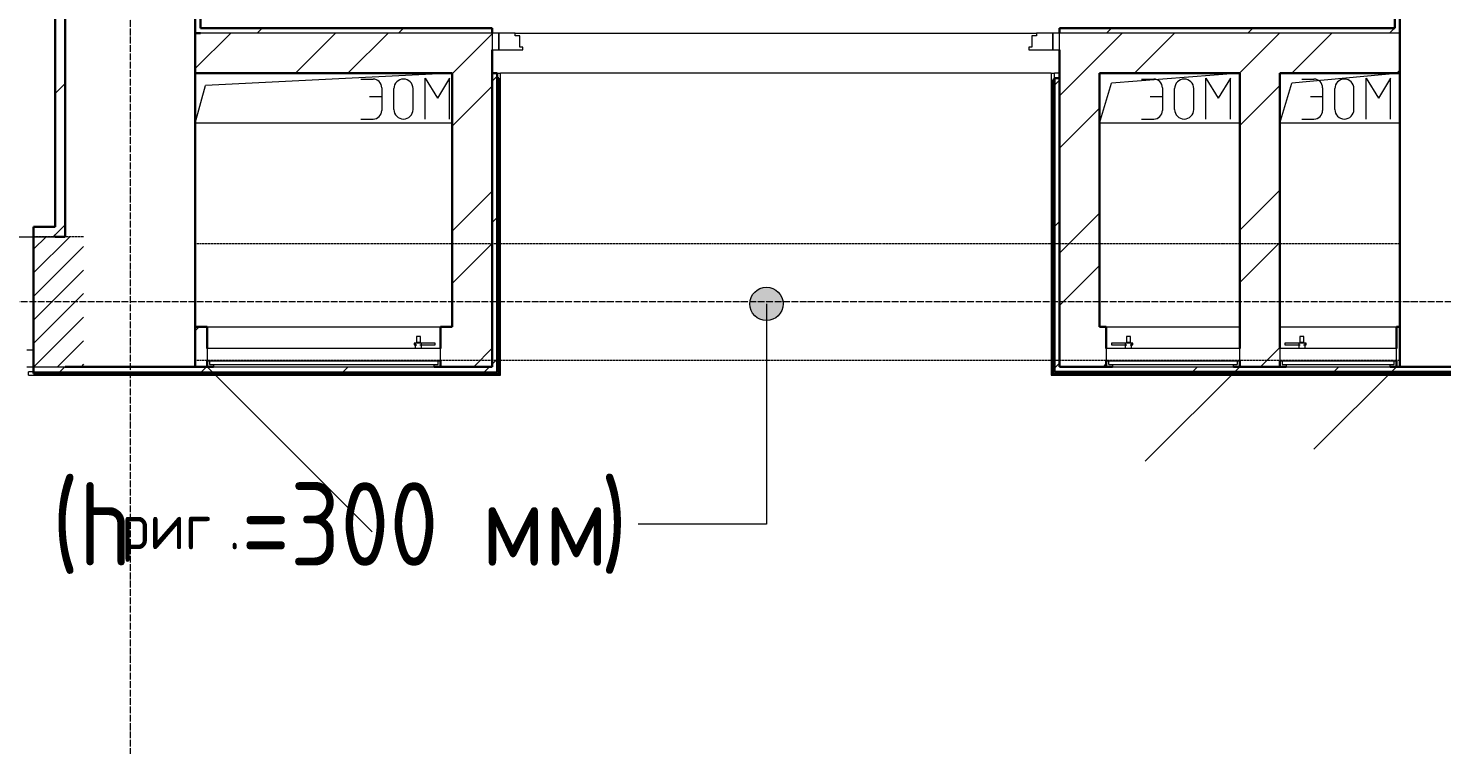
# Model space of a CAD drawing. Header units: millimetres. Extents: x -215207 to 92095, y -30385 to 123050.
# Drawn here: x -187240 to -183004, y -8287 to -6139 of the extents above; entities that cross this region are included whole.
import ezdxf

# ---------------------------------------------------------------- set-up
doc = ezdxf.new("R2010")
doc.units = ezdxf.units.MM
for name, pattern in [('ADSK_Линия сетки', [25, 20, -2.5, 0, -2.5]), ('ADSK_Сверху', [4.5, 3, -1.5]), ('ADSK_Штриховая_ш2 п1_5', [4.5, 3, -1.5])]:
    doc.linetypes.add(name, pattern=pattern)
for name, color, linetype, lineweight in [('Аннотация', 7, 'Continuous', 20), ('Двери', 7, 'Continuous', 9), ('Линии', 7, 'Continuous', 9), ('Оборудование', 7, 'Continuous', 20), ('Ограждение', 7, 'Continuous', 9), ('Оси', 7, 'Continuous', 9), ('Перекрытие', 7, 'Continuous', 20), ('Стены внутренние', 7, 'Continuous', 20), ('Стены наружные', 7, 'Continuous', 20), ('Стены штриховка', 7, 'Continuous', 9)]:
    doc.layers.add(name, color=color, linetype=linetype, lineweight=lineweight)
doc.styles.add('GOST Common_3', font='GOST_Common.ttf', dxfattribs={"width": 0.9, "height": 2.5})
doc.styles.add('GOST Common_5', font='GOST_Common.ttf', dxfattribs={"width": 0.9, "height": 5})

# ---------------------------------------------------------------- blocks, each defined once
blk = doc.blocks.new('1 этаж 21082025')
at = {"layer": 'Аннотация', "lineweight": 9}
h = blk.add_hatch(color=256, dxfattribs=at)
edge = h.paths.add_edge_path()
edge.add_arc((14906.8, -38406.8), 50, 0, 360)
at = {"lineweight": 18}
for p, q in [((13965, -37715), (13225.5, -37751.7)), ((13691, -37732.3), (13727.5, -37732.3)), ((13884, -37729.7), (13920.6, -37789.7)), ((13884, -37852.3), (13884, -37729.7)), ((13957.1, -37729.7), (13920.6, -37789.7)), ((13957.1, -37852.3), (13957.1, -37729.7)), ((16325, -37715), (15941, -37744.9)), ((16031, -37732.3), (16067.5, -37732.3)), ((16224, -37729.7), (16260.6, -37789.7)), ((16224, -37852.3), (16224, -37729.7)), ((16297.1, -37729.7), (16260.6, -37789.7)), ((16297.1, -37852.3), (16297.1, -37729.7)), ((16805, -37715), (16481, -37744.9)), ((16511, -37732.3), (16547.5, -37732.3)), ((16704, -37729.7), (16740.6, -37789.7)), ((16704, -37852.3), (16704, -37729.7)), ((16777.1, -37729.7), (16740.6, -37789.7)), ((16777.1, -37852.3), (16777.1, -37729.7)), ((13195, -37865), (13225.5, -37751.7)), ((13717.1, -37784.5), (13753.6, -37784.5)), ((13753.6, -37758.4), (13753.6, -37826.2)), ((13790.1, -37823.6), (13790.1, -37761)), ((13847.5, -37823.6), (13847.5, -37761)), ((15905, -37865), (15941, -37744.9)), ((16057.1, -37784.5), (16093.6, -37784.5)), ((16093.6, -37758.4), (16093.6, -37826.2)), ((16130.1, -37823.6), (16130.1, -37761)), ((16187.5, -37823.6), (16187.5, -37761)), ((16445, -37865), (16481, -37744.9)), ((16537.1, -37784.5), (16573.6, -37784.5)), ((16573.6, -37758.4), (16573.6, -37826.2)), ((16610.1, -37823.6), (16610.1, -37761)), ((16667.5, -37823.6), (16667.5, -37761)), ((13965, -37865), (13195, -37865)), ((13691, -37852.3), (13727.5, -37852.3)), ((16325, -37865), (15905, -37865)), ((16031, -37852.3), (16067.5, -37852.3)), ((16805, -37865), (16445, -37865)), ((16511, -37852.3), (16547.5, -37852.3))]:
    blk.add_line(p, q, dxfattribs=at)
for centre, radius, start, end in [((13727.5, -37758.4), 26.1, 0, 90), ((13818.8, -37761), 28.7, 0, 180), ((16067.5, -37758.4), 26.1, 0, 90), ((16158.8, -37761), 28.7, 0, 180), ((16547.5, -37758.4), 26.1, 0, 90), ((16638.8, -37761), 28.7, 0, 180), ((13727.5, -37826.2), 26.1, 270, 0), ((13818.8, -37823.6), 28.7, 180, 0), ((16067.5, -37826.2), 26.1, 270, 0), ((16158.8, -37823.6), 28.7, 180, 0), ((16547.5, -37826.2), 26.1, 270, 0), ((16638.8, -37823.6), 28.7, 180, 0)]:
    blk.add_arc(centre, radius, start, end, dxfattribs=at)
at = {"layer": 'Аннотация', "lineweight": 9}
for p, q in [((14906.8, -38406.8), (14906.8, -39066.7)), ((14528.4, -39066.7), (14522.2, -39066.7)), ((14906.8, -39066.7), (14528.4, -39066.7))]:
    blk.add_line(p, q, dxfattribs=at)
blk.add_circle((14906.8, -38406.8), 50, dxfattribs=at)
at = {"layer": 'Двери'}
for p, q in [((14085, -37595), (14085, -37645)), ((14105, -37595), (14085, -37595)), ((14105, -37645), (14105, -37595)), ((14154, -37595), (14105, -37595)), ((14105, -37595), (14105, -37645)), ((14154, -37603), (14154, -37595)), ((14168, -37603), (14154, -37603)), ((14168, -37637), (14168, -37603)), ((15716, -37603), (15702, -37603)), ((15702, -37603), (15702, -37637)), ((15716, -37595), (15716, -37603)), ((15765, -37595), (15716, -37595)), ((15785, -37595), (15765, -37595)), ((15765, -37595), (15765, -37645)), ((15765, -37645), (15765, -37595)), ((15785, -37645), (15785, -37595)), ((14085, -37645), (14105, -37645)), ((14105, -37645), (14177, -37645)), ((14177, -37637), (14168, -37637)), ((14177, -37645), (14177, -37637)), ((15702, -37637), (15693, -37637)), ((15693, -37637), (15693, -37645)), ((15693, -37645), (15765, -37645)), ((15765, -37645), (15785, -37645)), ((12710, -38545), (12690, -38545)), ((12710, -38595), (12710, -38545)), ((12690, -38595), (12710, -38595))]:
    blk.add_line(p, q, dxfattribs=at)
at = {"layer": 'Двери', "linetype": 'Continuous', "lineweight": 18}
for p, q in [((12818.6, -38205), (12710, -38313.6)), ((12747.8, -38205), (12710, -38242.8)), ((12860, -38234.3), (12710, -38384.3)), ((12860, -38305), (12710, -38455)), ((12860, -38375.7), (12710, -38525.7)), ((12860, -38446.4), (12711.4, -38595)), ((12860, -38517.1), (12782.1, -38595)), ((12860, -38587.8), (12852.8, -38595))]:
    blk.add_line(p, q, dxfattribs=at)
at = {"layer": 'Двери', "linetype": 'ADSK_Штриховая_ш2 п1_5'}
for p, q in [((12860, -38205), (12710, -38205)), ((12710, -38205), (12710, -38595)), ((12710, -38595), (12860, -38595))]:
    blk.add_line(p, q, dxfattribs=at)
at = {"layer": 'Линии', "linetype": 'ADSK_Сверху'}
for p, q in [((13195, -38225), (16805, -38225)), ((13195, -38575), (16805, -38575))]:
    blk.add_line(p, q, dxfattribs=at)
at = {"layer": 'Оборудование'}
for p, q in [((13857.4, -38504.7), (13857.4, -38522.1)), ((13869.6, -38504.7), (13857.4, -38504.7)), ((13869.6, -38522.1), (13869.6, -38504.7)), ((15985.4, -38504.7), (15985.4, -38522.1)), ((15997.6, -38504.7), (15985.4, -38504.7)), ((15997.6, -38522.1), (15997.6, -38504.7)), ((16505.4, -38504.7), (16505.4, -38522.1)), ((16517.6, -38504.7), (16505.4, -38504.7)), ((16517.6, -38522.1), (16517.6, -38504.7)), ((13230, -38540), (13230, -38576.4)), ((13930, -38540), (13230, -38540)), ((13858.7, -38524.6), (13850.4, -38524.6)), ((13850.4, -38524.6), (13850.4, -38529.6)), ((13850.4, -38529.6), (13858.7, -38529.6)), ((13853.9, -38524.1), (13853.9, -38540)), ((13873.2, -38524.1), (13853.9, -38524.1)), ((13857.4, -38522.1), (13855.4, -38524.1)), ((13869.6, -38522.1), (13857.4, -38522.1)), ((13914.2, -38524.6), (13868.3, -38524.6)), ((13868.3, -38529.6), (13914.2, -38529.6)), ((13871.6, -38524.1), (13869.6, -38522.1)), ((13873.2, -38540), (13873.2, -38524.1)), ((13914.2, -38529.6), (13914.2, -38524.6)), ((13930, -38576.4), (13930, -38540)), ((15925, -38540), (15925, -38576.4)), ((16325, -38540), (15925, -38540)), ((15940.8, -38524.6), (15940.8, -38529.6)), ((15986.7, -38524.6), (15940.8, -38524.6)), ((15940.8, -38529.6), (15986.7, -38529.6)), ((15981.8, -38524.1), (15981.8, -38540)), ((16001.1, -38524.1), (15981.8, -38524.1)), ((15985.4, -38522.1), (15983.4, -38524.1)), ((15997.6, -38522.1), (15985.4, -38522.1)), ((16004.6, -38524.6), (15996.3, -38524.6)), ((15996.3, -38529.6), (16004.6, -38529.6)), ((15999.6, -38524.1), (15997.6, -38522.1)), ((16001.1, -38540), (16001.1, -38524.1)), ((16004.6, -38529.6), (16004.6, -38524.6)), ((16325, -38576.4), (16325, -38540)), ((16445, -38540), (16445, -38576.4)), ((16795, -38540), (16445, -38540)), ((16460.8, -38524.6), (16460.8, -38529.6)), ((16506.7, -38524.6), (16460.8, -38524.6)), ((16460.8, -38529.6), (16506.7, -38529.6)), ((16501.8, -38524.1), (16501.8, -38540)), ((16521.1, -38524.1), (16501.8, -38524.1)), ((16505.4, -38522.1), (16503.4, -38524.1)), ((16517.6, -38522.1), (16505.4, -38522.1)), ((16524.6, -38524.6), (16516.3, -38524.6)), ((16516.3, -38529.6), (16524.6, -38529.6)), ((16519.6, -38524.1), (16517.6, -38522.1)), ((16521.1, -38540), (16521.1, -38524.1)), ((16524.6, -38529.6), (16524.6, -38524.6)), ((16795, -38576.4), (16795, -38540)), ((13230.9, -38577.3), (13929.1, -38577.3)), ((13237, -38577.3), (13237, -38587)), ((13238, -38588), (13922, -38588)), ((13249, -38589.5), (13249, -38595)), ((13911, -38595), (13911, -38589.5)), ((13923, -38587), (13923, -38577.3)), ((15925.9, -38577.3), (16324.1, -38577.3)), ((15932, -38577.3), (15932, -38587)), ((15933, -38588), (16317, -38588)), ((15944, -38589.5), (15944, -38595)), ((16306, -38595), (16306, -38589.5)), ((16318, -38587), (16318, -38577.3)), ((16445.9, -38577.3), (16794.1, -38577.3)), ((16452, -38577.3), (16452, -38587)), ((16453, -38588), (16787, -38588)), ((16464, -38589.5), (16464, -38595)), ((16767, -38587), (16767, -38588.2)), ((16767, -38588.2), (16767, -38587)), ((16776, -38595), (16776, -38589.5)), ((16788, -38587), (16788, -38577.3)), ((13230, -38595), (13725, -39090)), ((13249, -38595), (13911, -38595)), ((15944, -38595), (16306, -38595)), ((16325, -38595), (16042.2, -38877.8)), ((16464, -38595), (16776, -38595)), ((16795, -38595), (16547.5, -38842.5))]:
    blk.add_line(p, q, dxfattribs=at)
for points, knots in [([(13230, -38576.4), (13230, -38576.5), (13230, -38576.6), (13230.1, -38576.8), (13230.3, -38577), (13230.4, -38577.2), (13230.6, -38577.2), (13230.7, -38577.3), (13230.8, -38577.3), (13230.9, -38577.3)], [-1, -1, -1, -1, -0.833333, -0.666667, -0.5, -0.333333, -0.25, -0.166667, 0, 0, 0, 0]), ([(13237, -38587), (13237, -38587.1), (13237, -38587.3), (13237.1, -38587.5), (13237.2, -38587.7), (13237.4, -38587.8), (13237.5, -38587.9), (13237.6, -38587.9), (13237.7, -38588), (13237.9, -38588), (13238, -38588)], [-1, -1, -1, -1, -0.833333, -0.666667, -0.541667, -0.416667, -0.333333, -0.25, -0.166667, 0, 0, 0, 0]), ([(13247.5, -38588), (13247.6, -38588), (13247.8, -38588), (13248.1, -38588.1), (13248.2, -38588.2), (13248.4, -38588.3), (13248.6, -38588.4), (13248.7, -38588.6), (13248.8, -38588.8), (13248.9, -38588.9), (13249, -38589.2), (13249, -38589.4), (13249, -38589.5)], [-1, -1, -1, -1, -0.833333, -0.75, -0.666667, -0.583333, -0.5, -0.416667, -0.333333, -0.25, -0.166667, 0, 0, 0, 0]), ([(13911, -38589.5), (13911, -38589.4), (13911, -38589.2), (13911.1, -38588.9), (13911.2, -38588.8), (13911.3, -38588.6), (13911.4, -38588.4), (13911.6, -38588.3), (13911.8, -38588.2), (13911.9, -38588.1), (13912.2, -38588), (13912.4, -38588), (13912.5, -38588)], [0, 0, 0, 0, 0.166667, 0.25, 0.333333, 0.416667, 0.5, 0.583333, 0.666667, 0.75, 0.833333, 1, 1, 1, 1]), ([(13922, -38588), (13922.1, -38588), (13922.3, -38588), (13922.4, -38587.9), (13922.5, -38587.9), (13922.6, -38587.8), (13922.8, -38587.7), (13922.9, -38587.5), (13923, -38587.3), (13923, -38587.1), (13923, -38587)], [0, 0, 0, 0, 0.166667, 0.25, 0.333333, 0.416667, 0.541667, 0.666667, 0.833333, 1, 1, 1, 1]), ([(13929.1, -38577.3), (13929.2, -38577.3), (13929.3, -38577.3), (13929.4, -38577.2), (13929.6, -38577.2), (13929.7, -38577), (13929.9, -38576.8), (13930, -38576.6), (13930, -38576.5), (13930, -38576.4)], [0, 0, 0, 0, 0.166667, 0.25, 0.333333, 0.5, 0.666667, 0.833333, 1, 1, 1, 1]), ([(15925, -38576.4), (15925, -38576.5), (15925, -38576.6), (15925.1, -38576.8), (15925.2, -38577), (15925.4, -38577.1), (15925.5, -38577.2), (15925.7, -38577.3), (15925.8, -38577.3), (15925.9, -38577.3)], [0, 0, 0, 0, 0.166667, 0.333333, 0.458333, 0.583333, 0.708333, 0.833333, 1, 1, 1, 1]), ([(15932, -38587), (15932, -38587.1), (15932, -38587.3), (15932.1, -38587.5), (15932.2, -38587.7), (15932.4, -38587.8), (15932.5, -38587.9), (15932.6, -38587.9), (15932.7, -38588), (15932.9, -38588), (15933, -38588)], [0, 0, 0, 0, 0.166667, 0.333333, 0.458333, 0.583333, 0.666667, 0.75, 0.833333, 1, 1, 1, 1]), ([(15942.5, -38588), (15942.6, -38588), (15942.8, -38588), (15943.1, -38588.1), (15943.2, -38588.2), (15943.4, -38588.3), (15943.6, -38588.4), (15943.7, -38588.6), (15943.8, -38588.8), (15943.9, -38588.9), (15944, -38589.2), (15944, -38589.4), (15944, -38589.5)], [0, 0, 0, 0, 0.166667, 0.25, 0.333333, 0.416667, 0.5, 0.583333, 0.666667, 0.75, 0.833333, 1, 1, 1, 1]), ([(16306, -38589.5), (16306, -38589.4), (16306, -38589.2), (16306.1, -38588.9), (16306.2, -38588.8), (16306.3, -38588.6), (16306.4, -38588.4), (16306.6, -38588.3), (16306.8, -38588.2), (16306.9, -38588.1), (16307.2, -38588), (16307.4, -38588), (16307.5, -38588)], [-1, -1, -1, -1, -0.833333, -0.75, -0.666667, -0.583333, -0.5, -0.416667, -0.333333, -0.25, -0.166667, 0, 0, 0, 0]), ([(16317, -38588), (16317.1, -38588), (16317.3, -38588), (16317.4, -38587.9), (16317.5, -38587.9), (16317.6, -38587.8), (16317.8, -38587.7), (16317.9, -38587.5), (16318, -38587.3), (16318, -38587.1), (16318, -38587)], [-1, -1, -1, -1, -0.833333, -0.75, -0.666667, -0.583333, -0.458333, -0.333333, -0.166667, 0, 0, 0, 0]), ([(16324.1, -38577.3), (16324.2, -38577.3), (16324.3, -38577.3), (16324.5, -38577.2), (16324.6, -38577.1), (16324.8, -38577), (16324.9, -38576.8), (16325, -38576.6), (16325, -38576.5), (16325, -38576.4)], [-1, -1, -1, -1, -0.833333, -0.75, -0.583333, -0.458333, -0.333333, -0.166667, 0, 0, 0, 0]), ([(16445, -38576.4), (16445, -38576.5), (16445, -38576.6), (16445.1, -38576.8), (16445.2, -38577), (16445.4, -38577.1), (16445.5, -38577.2), (16445.7, -38577.3), (16445.8, -38577.3), (16445.9, -38577.3)], [0, 0, 0, 0, 0.166667, 0.333333, 0.458333, 0.583333, 0.708333, 0.833333, 1, 1, 1, 1]), ([(16452, -38587), (16452, -38587.1), (16452, -38587.3), (16452.1, -38587.5), (16452.2, -38587.7), (16452.4, -38587.8), (16452.5, -38587.9), (16452.6, -38587.9), (16452.7, -38588), (16452.9, -38588), (16453, -38588)], [0, 0, 0, 0, 0.166667, 0.333333, 0.458333, 0.583333, 0.666667, 0.75, 0.833333, 1, 1, 1, 1]), ([(16462.5, -38588), (16462.6, -38588), (16462.8, -38588), (16463.1, -38588.1), (16463.2, -38588.2), (16463.4, -38588.3), (16463.6, -38588.4), (16463.7, -38588.6), (16463.8, -38588.8), (16463.9, -38588.9), (16464, -38589.2), (16464, -38589.4), (16464, -38589.5)], [0, 0, 0, 0, 0.166667, 0.25, 0.333333, 0.416667, 0.5, 0.583333, 0.666667, 0.75, 0.833333, 1, 1, 1, 1]), ([(16776, -38589.5), (16776, -38589.4), (16776, -38589.2), (16776.1, -38588.9), (16776.2, -38588.8), (16776.3, -38588.6), (16776.4, -38588.4), (16776.6, -38588.3), (16776.8, -38588.2), (16776.9, -38588.1), (16777.2, -38588), (16777.4, -38588), (16777.5, -38588)], [-1, -1, -1, -1, -0.833333, -0.75, -0.666667, -0.583333, -0.5, -0.416667, -0.333333, -0.25, -0.166667, 0, 0, 0, 0]), ([(16787, -38588), (16787.1, -38588), (16787.3, -38588), (16787.4, -38587.9), (16787.5, -38587.9), (16787.6, -38587.8), (16787.8, -38587.7), (16787.9, -38587.5), (16788, -38587.3), (16788, -38587.1), (16788, -38587)], [-1, -1, -1, -1, -0.833333, -0.75, -0.666667, -0.583333, -0.458333, -0.333333, -0.166667, 0, 0, 0, 0]), ([(16794.1, -38577.3), (16794.2, -38577.3), (16794.3, -38577.3), (16794.5, -38577.2), (16794.6, -38577.1), (16794.8, -38577), (16794.9, -38576.8), (16795, -38576.6), (16795, -38576.5), (16795, -38576.4)], [-1, -1, -1, -1, -0.833333, -0.75, -0.583333, -0.458333, -0.333333, -0.166667, 0, 0, 0, 0])]:
    blk.add_open_spline(points, degree=3, knots=knots, dxfattribs=at)
at = {"layer": 'Ограждение'}
for p, q in [((14100, -37715), (14110, -37715)), ((14110, -38620), (14110, -37715)), ((15760, -37715), (15770, -37715)), ((15760, -37715), (15760, -38620)), ((15770, -37730), (15770, -37715)), ((12695, -38620), (12695, -38610)), ((12710, -38610), (12695, -38610)), ((12695, -38620), (14110, -38620)), ((14110, -38620), (14105, -38615)), ((15760, -38620), (15765, -38615)), ((15760, -38620), (17737.5, -38620))]:
    blk.add_line(p, q, dxfattribs=at)
at = {"layer": 'Ограждение', "linetype": 'Continuous'}
for p, q in [((14105, -38160.3), (14110, -38160.3)), ((15760, -38160.3), (15765, -38160.3)), ((13136, -38620), (13136, -38615)), ((13736, -38620), (13736, -38615)), ((16136, -38620), (16136, -38615)), ((16736, -38620), (16736, -38615))]:
    blk.add_line(p, q, dxfattribs=at)
at = {"layer": 'Оси', "linetype": 'ADSK_Линия сетки'}
for p, q in [((13000, -29900), (13000, -60626.1)), ((62867.3, -38400), (-14072.3, -38400))]:
    blk.add_line(p, q, dxfattribs=at)
at = {"layer": 'Перекрытие', "color": 49, "true_color": 0x464646}
for p, q in [((13965, -37865), (13195, -37865)), ((16325, -37865), (15905, -37865)), ((16805, -37865), (16445, -37865))]:
    blk.add_line(p, q, dxfattribs=at)
at = {"layer": 'Стены внутренние', "lineweight": 30}
for p, q in [((12805, -32200), (12805, -38205)), ((13195, -38595), (13195, -37715)), ((16805, -37715), (16805, -38595)), ((12710, -38205), (12710, -38595)), ((12805, -38205), (12775, -38205))]:
    blk.add_line(p, q, dxfattribs=at)
at = {"layer": 'Стены внутренние'}
for p, q in [((11580, -38205), (12775, -38205)), ((12710, -38595), (12805, -38595))]:
    blk.add_line(p, q, dxfattribs=at)
at = {"layer": 'Стены наружные', "lineweight": 30}
for p, q in [((13195, -30400), (13195, -37715)), ((13210, -37580), (13210, -30415)), ((16790, -30415), (16790, -37580)), ((16805, -37715), (16805, -30400)), ((12775, -32230), (12775, -38175)), ((13210, -37595), (13195, -37595)), ((14085, -37580), (13210, -37580)), ((14085, -37595), (14085, -37580)), ((16790, -37580), (15785, -37580)), ((15785, -37580), (15785, -37595)), ((14085, -37645), (14085, -38595)), ((15785, -38595), (15785, -37645)), ((13195, -37715), (13965, -37715)), ((13965, -37715), (13965, -38475)), ((14100, -37715), (14085, -37715)), ((14100, -37715), (14100, -38610)), ((14105, -37730), (14100, -37730)), ((14105, -38615), (14105, -37730)), ((15765, -37735), (15765, -38615)), ((15770, -37735), (15765, -37735)), ((15785, -37730), (15770, -37730)), ((15770, -38610), (15770, -37730)), ((15905, -37715), (16325, -37715)), ((15905, -38475), (15905, -37715)), ((16325, -37715), (16325, -38540)), ((16445, -37715), (16805, -37715)), ((16445, -38540), (16445, -37715)), ((12775, -38175), (12710, -38175)), ((12710, -38175), (12710, -38205)), ((13230, -38475), (13195, -38475)), ((13230, -38540), (13230, -38475)), ((13965, -38475), (13930, -38475)), ((13930, -38475), (13930, -38540)), ((15925, -38475), (15905, -38475)), ((15925, -38540), (15925, -38475)), ((16805, -38475), (16795, -38475)), ((16795, -38475), (16795, -38540)), ((13230, -38595), (13230, -38576.6)), ((13930, -38576.6), (13930, -38595)), ((15925, -38595), (15925, -38576.6)), ((16325, -38576.6), (16325, -38595)), ((16445, -38595), (16445, -38576.6)), ((16795, -38576.6), (16795, -38595)), ((12710, -38595), (12710, -38615)), ((12710, -38615), (14105, -38615)), ((13249, -38595), (12805, -38595)), ((14085, -38595), (13911, -38595)), ((15765, -38615), (17722.5, -38615)), ((17737.5, -38610), (15770, -38610)), ((15944, -38595), (15785, -38595)), ((16464, -38595), (16306, -38595)), ((17737.5, -38595), (16776, -38595))]:
    blk.add_line(p, q, dxfattribs=at)
at = {"layer": 'Стены наружные', "linetype": 'Continuous', "lineweight": 9}
for p, q in [((13195, -37701.1), (13301.1, -37595)), ((13379.9, -37595), (13394.9, -37580)), ((13495.4, -37715), (13615.4, -37595)), ((13652.5, -37715), (13772.5, -37595)), ((13804.2, -37595), (13819.2, -37580)), ((13966.9, -37715), (14085, -37596.9)), ((15862.7, -37705), (15972.7, -37595)), ((15925.5, -37595), (15940.5, -37580)), ((16009.9, -37715), (16129.9, -37595)), ((16324.2, -37715), (16444.2, -37595)), ((16349.8, -37595), (16364.8, -37580)), ((16481.3, -37715), (16601.3, -37595)), ((16774, -37595), (16789, -37580)), ((13965, -37716.9), (13966.9, -37715)), ((14085, -37738.5), (14100, -37723.5)), ((15770, -37750.5), (15785, -37735.5)), ((15785, -37782.7), (15862.7, -37705)), ((16795.6, -37715), (16805, -37705.6)), ((12775, -37775.7), (12805, -37745.7)), ((13965, -37874), (14085, -37754)), ((15765, -37755.5), (15770, -37750.5)), ((16325, -37871.3), (16445, -37751.3)), ((14100, -37794.2), (14105, -37789.2)), ((15765, -37826.2), (15770, -37821.2)), ((15785, -37939.9), (15905, -37819.9)), ((14100, -37864.9), (14105, -37859.9)), ((15765, -37896.9), (15770, -37891.9)), ((14100, -37935.6), (14105, -37930.6)), ((15765, -37967.6), (15770, -37962.6)), ((14100, -38006.3), (14105, -38001.3)), ((15765, -38038.4), (15770, -38033.4)), ((13965, -38188.3), (14085, -38068.3)), ((14100, -38077), (14105, -38072)), ((16325, -38185.6), (16445, -38065.6)), ((15765, -38109.1), (15770, -38104.1)), ((14085, -38162.7), (14100, -38147.7)), ((14100, -38147.7), (14105, -38142.7)), ((15770, -38174.8), (15785, -38159.8)), ((15785, -38254.2), (15905, -38134.2)), ((12769.9, -38205), (12775, -38199.9)), ((12775, -38199.9), (12805, -38169.9)), ((15765, -38179.8), (15770, -38174.8)), ((13965, -38345.5), (14085, -38225.5)), ((14100, -38218.4), (14105, -38213.4)), ((15765, -38250.5), (15770, -38245.5)), ((16325, -38342.8), (16445, -38222.8)), ((14100, -38289.1), (14105, -38284.1)), ((15785, -38411.3), (15905, -38291.3)), ((15765, -38321.2), (15770, -38316.2)), ((14100, -38359.9), (14105, -38354.9)), ((15765, -38391.9), (15770, -38386.9)), ((14100, -38430.6), (14105, -38425.6)), ((15765, -38462.6), (15770, -38457.6)), ((13195, -38486.9), (13206.9, -38475)), ((14100, -38501.3), (14105, -38496.3)), ((14029.8, -38595), (14085, -38539.8)), ((15765, -38533.3), (15770, -38528.3)), ((16387.1, -38595), (16445, -38537.1)), ((14085, -38587), (14100, -38572)), ((14100, -38572), (14105, -38567)), ((15770, -38599), (15785, -38584)), ((15915.6, -38595), (15925, -38585.6)), ((12713.5, -38615), (12718.5, -38610)), ((12784.2, -38615), (12789.2, -38610)), ((12789.2, -38610), (12804.2, -38595)), ((12854.9, -38615), (12859.9, -38610)), ((12925.6, -38615), (12930.6, -38610)), ((12996.3, -38615), (13001.3, -38610)), ((13067, -38615), (13072, -38610)), ((13137.7, -38615), (13142.7, -38610)), ((13208.5, -38615), (13213.5, -38610)), ((13213.5, -38610), (13228.5, -38595)), ((13279.2, -38615), (13284.2, -38610)), ((13349.9, -38615), (13354.9, -38610)), ((13420.6, -38615), (13425.6, -38610)), ((13491.3, -38615), (13496.3, -38610)), ((13562, -38615), (13567, -38610)), ((13632.7, -38615), (13637.7, -38610)), ((13637.7, -38610), (13652.7, -38595)), ((13703.4, -38615), (13708.4, -38610)), ((13774.1, -38615), (13779.1, -38610)), ((13844.9, -38615), (13849.9, -38610)), ((13915.6, -38615), (13920.6, -38610)), ((13986.3, -38615), (13991.3, -38610)), ((14057, -38615), (14062, -38610)), ((14062, -38610), (14077, -38595)), ((15765, -38604), (15770, -38599)), ((15824.7, -38615), (15829.7, -38610)), ((15895.5, -38615), (15900.5, -38610)), ((15966.2, -38615), (15971.2, -38610)), ((16036.9, -38615), (16041.9, -38610)), ((16107.6, -38615), (16112.6, -38610)), ((16178.3, -38615), (16183.3, -38610)), ((16183.3, -38610), (16198.3, -38595)), ((16249, -38615), (16254, -38610)), ((16319.7, -38615), (16324.7, -38610)), ((16390.4, -38615), (16395.4, -38610)), ((16461.1, -38615), (16466.1, -38610)), ((16531.9, -38615), (16536.9, -38610)), ((16602.6, -38615), (16607.6, -38610)), ((16607.6, -38610), (16622.6, -38595)), ((16673.3, -38615), (16678.3, -38610)), ((16744, -38615), (16749, -38610)), ((16814.7, -38615), (16819.7, -38610)), ((16885.4, -38615), (16890.4, -38610))]:
    blk.add_line(p, q, dxfattribs=at)
at = {"layer": 'Стены наружные'}
for p, q in [((14154, -37595), (15716, -37595)), ((15760, -37715), (14110, -37715)), ((15785, -37715), (15770, -37715)), ((13230, -38475), (13930, -38475)), ((15925, -38475), (16325, -38475)), ((16445, -38475), (16795, -38475))]:
    blk.add_line(p, q, dxfattribs=at)
at = {"layer": 'Стены штриховка'}
for p, q in [((14085, -37595), (13210, -37595)), ((16805, -37595), (15785, -37595)), ((12710, -38610), (14100, -38610))]:
    blk.add_line(p, q, dxfattribs=at)
at = {"layer": 'Аннотация', "width": 0.9}
for s, height, style, p in [('. +3.270 (h', 250, 'GOST Common_3', (11624.4, -39191.7)), (')', 250, 'GOST Common_3', (14410.4, -39191.7)), ('=300', 250, 'GOST Common_3', (13332.9, -39191.7)), ('риг', 138.75, 'GOST Common_5', (12973.8, -39142.5)), ('мм', 250, 'GOST Common_3', (14053.2, -39191.7)), ('.', 138.8, 'GOST Common_5', (13295.3, -39142.5))]:
    blk.add_text(s, height=height, dxfattribs=dict(at, style=style)).set_placement(p)

msp = doc.modelspace()

# ---------------------------------------------------------------- block references
msp.add_blockref('1 этаж 21082025', (-199934.8, 31441.4))

doc.saveas('drawing.dxf')
